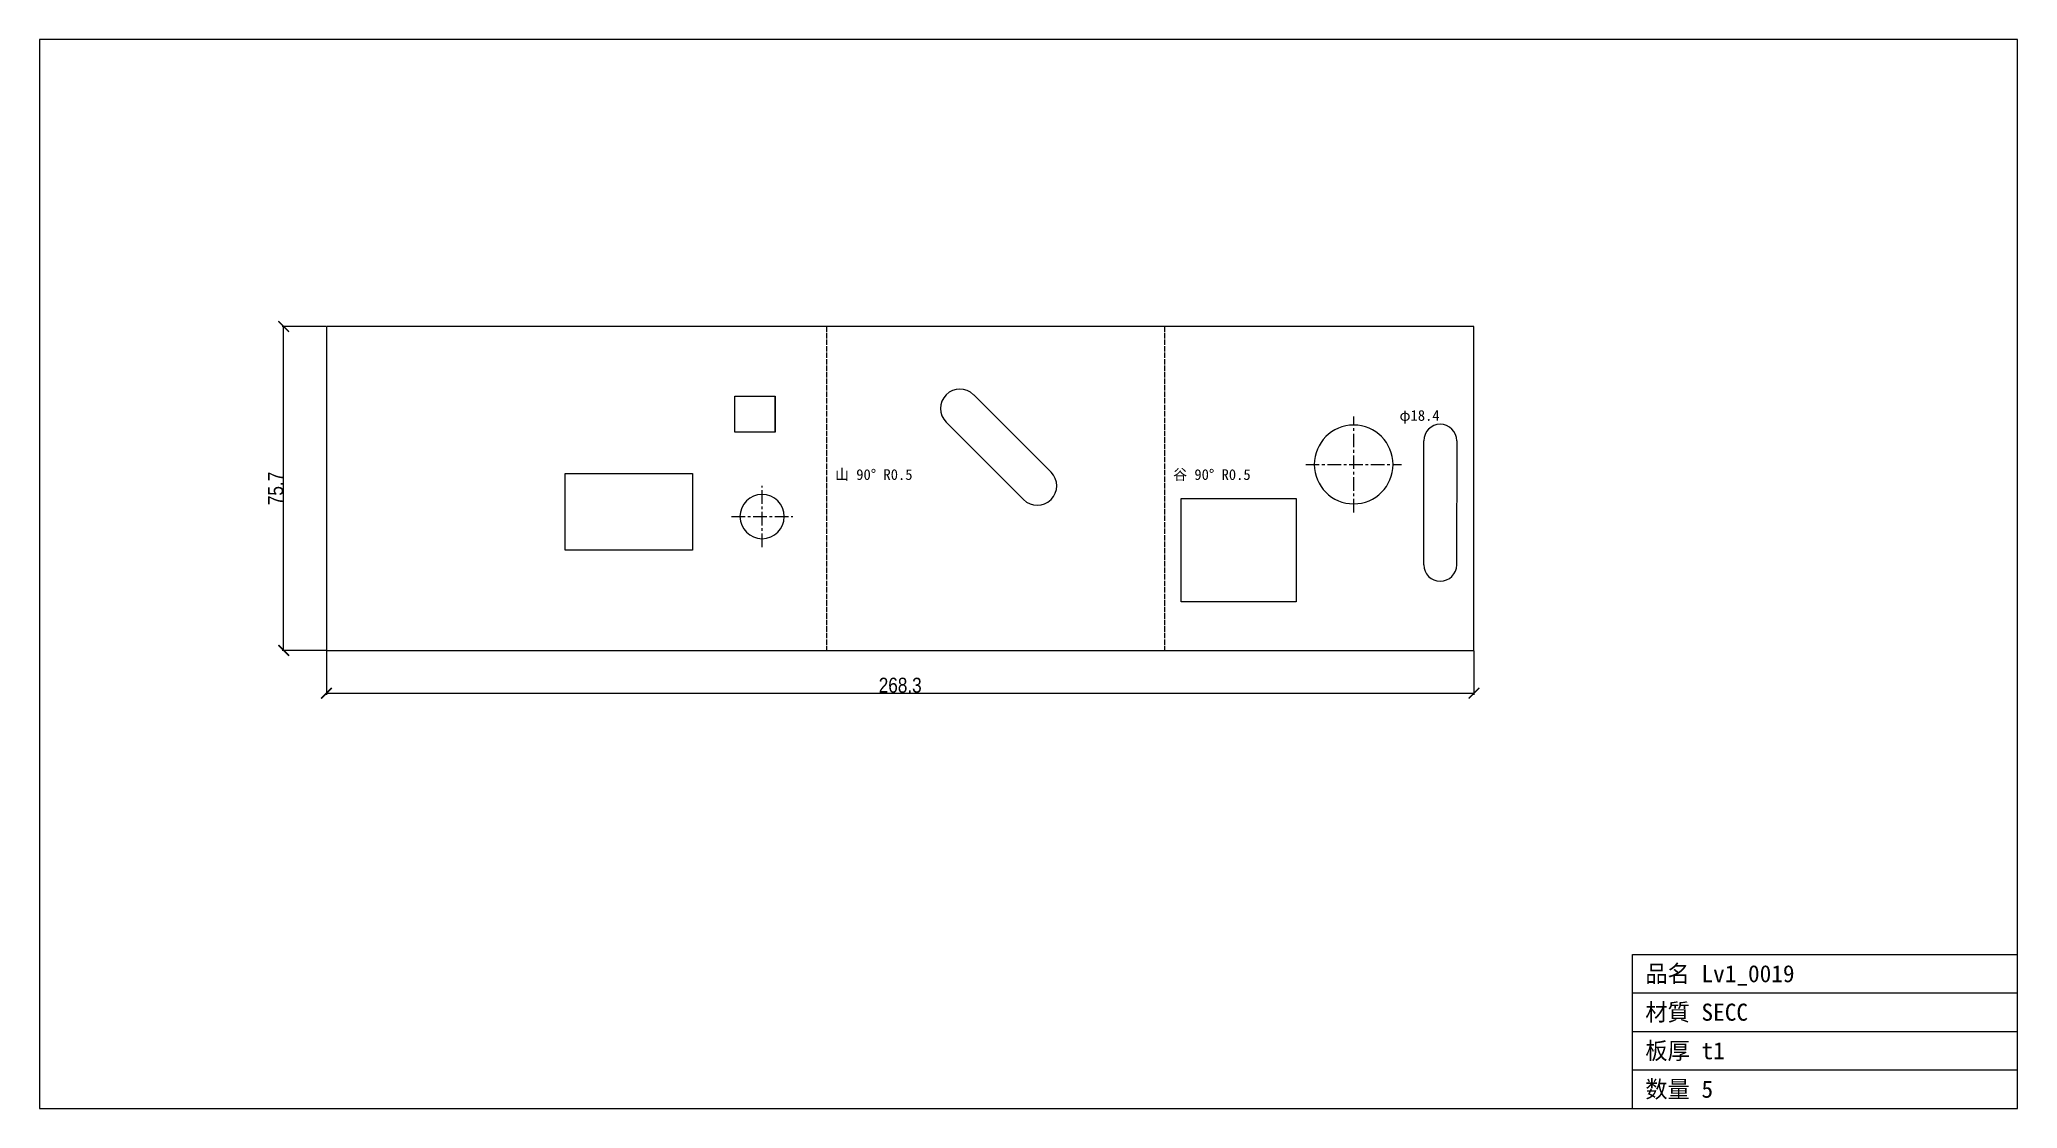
# Model space of a CAD drawing. Header units: millimetres. Extents: x -67 to 395, y -107 to 143.
import ezdxf

# ---------------------------------------------------------------- set-up
doc = ezdxf.new("R2010")
doc.units = ezdxf.units.MM
doc.linetypes.add('CENTER', pattern=[5.08, 3.175, -0.635, 0.635, -0.635])
doc.linetypes.add('DASHED', pattern=[1.524, 1.27, -0.254])
doc.styles.add('OpenSansCondensed-Light', font='OpenSansCondensed-Light.ttf')
doc.dimstyles.new('EZDXF', dxfattribs={"dimtxt": 0.25, "dimasz": 0.175, "dimexe": 0.375, "dimexo": 0.125, "dimgap": 0.1, "dimtad": 1, "dimlfac": 100, "dimzin": 12, "dimdsep": 46, "dimtxsty": 'OpenSansCondensed-Light', "dimblk": 'ARCHTICK', "dimcen": 2.5, "dimazin": 3, "dimtfac": 0.5, "dimtmove": 2, "dimatfit": 3})

# ---------------------------------------------------------------- blocks, each defined once
blk = doc.blocks.new('_ARCHTICK')
at = {"color": 0, "linetype": 'BYBLOCK', "const_width": 0.15}
blk.add_lwpolyline([(-0.5, -0.5), (0.5, 0.5)], dxfattribs=at)

msp = doc.modelspace()

# ---------------------------------------------------------------- linework, layer by layer
at = {"color": 7, "linetype": 'CONTINUOUS'}
for p, q in [((395.37, 142.82), (-67.07, 142.82)), ((-67.07, 142.82), (-67.07, -107.07)), ((395.37, -107.07), (395.37, 142.82)), ((95.45, 57.61), (95.45, 59.46)), ((95.45, 59.46), (104.88, 59.46)), ((95.45, 57.47), (95.45, 57.61)), ((95.45, 56.21), (95.45, 57.47)), ((95.45, 51.03), (95.45, 56.21)), ((104.88, 59.46), (104.88, 53.28)), ((104.88, 51.03), (104.88, 59.46)), ((151.33, 59.77), (163.2, 47.9)), ((97.87, 51.03), (95.45, 51.03)), ((98.18, 51.03), (97.87, 51.03)), ((104.88, 51.03), (98.18, 51.03)), ((104.88, 53.28), (104.89, 51.03)), ((163.01, 35.28), (144.92, 53.37)), ((163.2, 47.9), (169.41, 41.68)), ((256.56, 20.04), (256.56, 49.02)), ((264.26, 49.02), (264.25, 20.04)), ((55.82, 23.46), (55.82, 41.38)), ((55.82, 41.38), (85.59, 41.38)), ((85.59, 41.38), (85.59, 23.46)), ((64.55, 23.46), (55.82, 23.46)), ((69.86, 23.46), (64.55, 23.46)), ((70.89, 23.46), (69.86, 23.46)), ((85.59, 23.46), (70.89, 23.46)), ((305.37, -107.07), (305.37, -71.07)), ((305.37, -71.07), (395.37, -71.07)), ((305.37, -80.07), (395.37, -80.07)), ((305.37, -89.07), (395.37, -89.07)), ((305.37, -98.07), (395.37, -98.07)), ((-67.07, -107.07), (395.37, -107.07))]:
    msp.add_line(p, q, dxfattribs=at)
at = {"color": 3, "linetype": 'DASHED'}
for p, q in [((116.92, 75.74), (116.92, 0)), ((195.98, 75.74), (195.98, 0))]:
    msp.add_line(p, q, dxfattribs=at)
at = {"color": 1, "linetype": 'CENTER'}
for p, q in [((240.18, 32.26), (240.18, 54.69)), ((228.96, 43.48), (251.39, 43.48)), ((101.86, 24.13), (101.86, 38.46)), ((94.69, 31.29), (109.02, 31.29))]:
    msp.add_line(p, q, dxfattribs=at)
at = {"color": 7, "linetype": 'CONTINUOUS'}
for points in [[(0, 75.74), (0, 0), (268.3, 0), (268.3, 75.74)], [(199.86, 35.55), (226.71, 35.55), (226.71, 11.38), (199.86, 11.38)]]:
    msp.add_lwpolyline(points, close=True, dxfattribs=at)
for centre, radius, start, end in [((148.12, 56.57), 4.53, 45, -135), ((240.18, 43.48), 9.21, 0, 180), ((260.41, 49.02), 3.85, 0, 180), ((166.21, 38.48), 4.53, -135, 45), ((240.18, 43.48), 9.21, 180, 0), ((101.86, 31.29), 5.17, 0, 180), ((101.86, 31.29), 5.17, 180, 0), ((260.41, 20.04), 3.85, -180, 0)]:
    msp.add_arc(centre, radius, start, end, dxfattribs=at)

# ---------------------------------------------------------------- texts
at = {"color": 2}
for s, height, p in [('φ18.4', 2.5, (250.89, 53.69)), ('山 90° R0.5', 2.5, (118.92, 39.87)), ('谷 90° R0.5', 2.5, (197.98, 39.87)), ('品名 Lv1_0019', 4, (308.37, -77.57)), ('材質 SECC', 4, (308.37, -86.57)), ('板厚 t1', 4, (308.37, -95.57)), ('数量 5', 4, (308.37, -104.57))]:
    msp.add_text(s, height=height, dxfattribs=at).set_placement(p)

# ---------------------------------------------------------------- dimensions: what is measured, and where the dimension line sits
msp.add_linear_dim(base=(-10, 0), p1=(0, 0), p2=(0, 75.74), angle=90, dimstyle='EZDXF', override={"dimtxt": 3.5, "dimasz": 2.5, "dimdec": 1, "dimlfac": 1}, dxfattribs=at).render()
msp.add_linear_dim(base=(0, -10), p1=(0, 0), p2=(268.3, 0), dimstyle='EZDXF', override={"dimtxt": 3.5, "dimasz": 2.5, "dimdec": 1, "dimlfac": 1}, dxfattribs=at).render()

doc.saveas('drawing.dxf')
